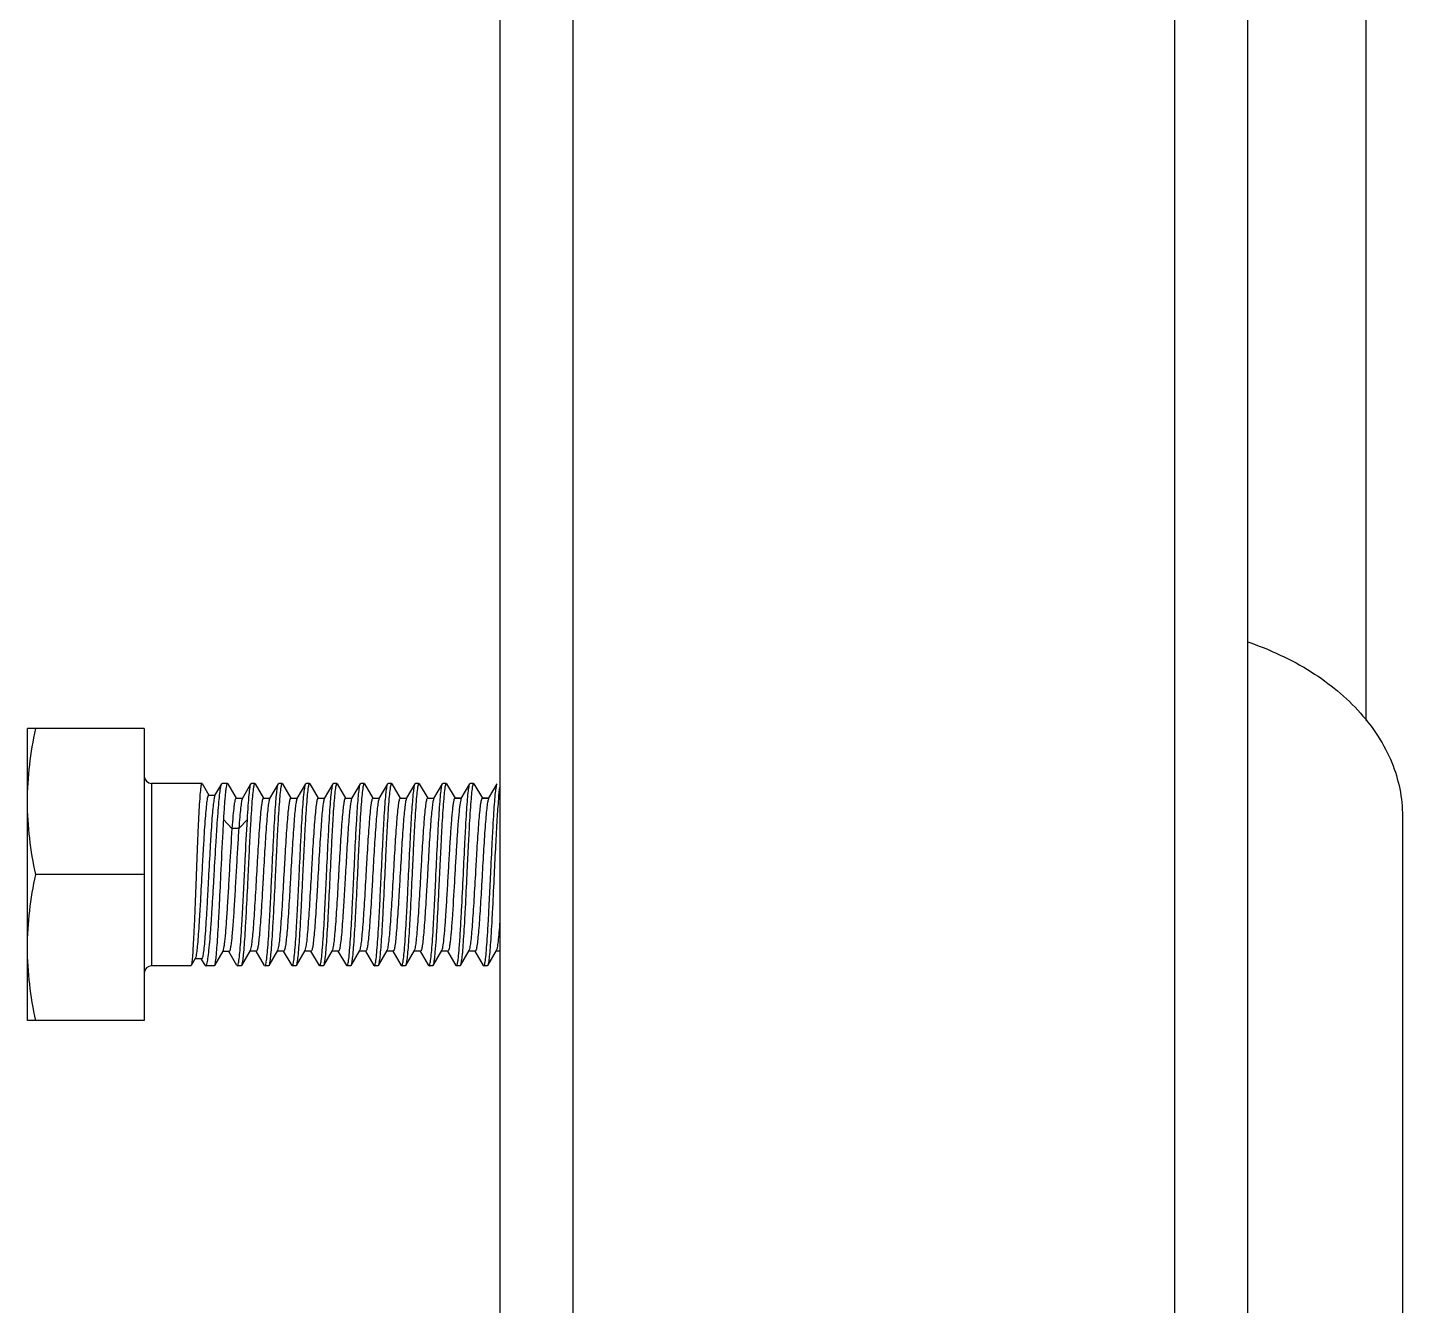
# Model space of a CAD drawing. Extents: x -409572 to -157272, y 600795 to 878326.
# Drawn here: x -396561.2 to -396175.8, y 805565 to 805923 of the extents above; entities that cross this region are included whole.
import ezdxf

# ---------------------------------------------------------------- set-up
doc = ezdxf.new("R2010")
doc.units = 0
doc.header["$LTSCALE"] = 1000
doc.header["$MEASUREMENT"] = 0
doc.layers.get('0').update_dxf_attribs({"linetype": 'CONTINUOUS'})

msp = doc.modelspace()

# ---------------------------------------------------------------- linework, layer by layer
for p, q in [((-396186.01, 805728.83), (-396186.01, 807143.29)), ((-396428.78, 807047.76), (-396428.78, 805350.94)), ((-396408.34, 807047.76), (-396408.34, 805350.94)), ((-396239.68, 807047.76), (-396239.68, 805350.94)), ((-396219.23, 807047.76), (-396219.23, 805350.94)), ((-396561.15, 805644.81), (-396561.15, 805726.59)), ((-396528.44, 805726.59), (-396561.15, 805726.59)), ((-396528.44, 805726.59), (-396528.44, 805644.81)), ((-396526.4, 805711.25), (-396526.4, 805660.14)), ((-396512.3, 805711.25), (-396526.4, 805711.25)), ((-396512.22, 805711.19), (-396512.3, 805711.25)), ((-396512.22, 805711.19), (-396510.35, 805707.97)), ((-396508.61, 805707.87), (-396506.71, 805711.14)), ((-396506.71, 805711.14), (-396506.58, 805711.25)), ((-396505.12, 805711.25), (-396506.58, 805711.25)), ((-396505.02, 805711.17), (-396505.12, 805711.25)), ((-396505.02, 805711.17), (-396502.66, 805707.11)), ((-396500.93, 805707.01), (-396498.52, 805711.17)), ((-396497.46, 805711.25), (-396498.42, 805711.25)), ((-396497.36, 805711.17), (-396497.46, 805711.25)), ((-396497.36, 805711.17), (-396495, 805707.11)), ((-396493.26, 805707.01), (-396490.85, 805711.17)), ((-396490.85, 805711.17), (-396490.75, 805711.25)), ((-396489.79, 805711.25), (-396490.75, 805711.25)), ((-396489.69, 805711.17), (-396489.79, 805711.25)), ((-396489.69, 805711.17), (-396487.33, 805707.11)), ((-396485.6, 805707.01), (-396483.19, 805711.17)), ((-396483.19, 805711.17), (-396483.09, 805711.25)), ((-396482.12, 805711.25), (-396483.09, 805711.25)), ((-396482.02, 805711.17), (-396482.12, 805711.25)), ((-396482.02, 805711.17), (-396479.67, 805707.11)), ((-396477.93, 805707.01), (-396475.52, 805711.17)), ((-396475.52, 805711.17), (-396475.42, 805711.25)), ((-396474.46, 805711.25), (-396475.42, 805711.25)), ((-396474.36, 805711.17), (-396474.46, 805711.25)), ((-396474.36, 805711.17), (-396472, 805707.11)), ((-396470.26, 805707.01), (-396467.85, 805711.17)), ((-396466.79, 805711.25), (-396467.75, 805711.25)), ((-396466.69, 805711.17), (-396466.79, 805711.25)), ((-396466.69, 805711.17), (-396464.33, 805707.11)), ((-396462.6, 805707.01), (-396460.19, 805711.17)), ((-396460.19, 805711.17), (-396460.09, 805711.25)), ((-396459.13, 805711.25), (-396460.09, 805711.25)), ((-396459.03, 805711.17), (-396459.13, 805711.25)), ((-396459.03, 805711.17), (-396456.67, 805707.11)), ((-396454.93, 805707.01), (-396452.52, 805711.17)), ((-396452.52, 805711.17), (-396452.42, 805711.25)), ((-396451.46, 805711.25), (-396452.42, 805711.25)), ((-396451.36, 805711.17), (-396451.46, 805711.25)), ((-396451.36, 805711.17), (-396449, 805707.11)), ((-396447.26, 805707.01), (-396444.85, 805711.17)), ((-396444.85, 805711.17), (-396444.75, 805711.25)), ((-396443.79, 805711.25), (-396444.75, 805711.25)), ((-396443.69, 805711.17), (-396443.79, 805711.25)), ((-396443.69, 805711.17), (-396441.33, 805707.11)), ((-396439.6, 805707.01), (-396437.19, 805711.17)), ((-396437.19, 805711.17), (-396437.09, 805711.25)), ((-396436.13, 805711.25), (-396437.09, 805711.25)), ((-396436.03, 805711.17), (-396436.13, 805711.25)), ((-396436.03, 805711.17), (-396433.67, 805707.11)), ((-396431.93, 805707.01), (-396429.52, 805711.17)), ((-396510.41, 805707.97), (-396508.55, 805707.97)), ((-396502.72, 805707.11), (-396500.87, 805707.11)), ((-396495.06, 805707.11), (-396493.2, 805707.11)), ((-396493.26, 805707.01), (-396493.31, 805706.91)), ((-396487.39, 805707.11), (-396485.54, 805707.11)), ((-396485.6, 805707.01), (-396485.64, 805706.91)), ((-396479.73, 805707.11), (-396477.87, 805707.11)), ((-396477.93, 805707.01), (-396477.98, 805706.9)), ((-396472.06, 805707.11), (-396470.2, 805707.11)), ((-396464.39, 805707.11), (-396462.54, 805707.11)), ((-396462.6, 805707.01), (-396462.65, 805706.89)), ((-396456.73, 805707.11), (-396454.87, 805707.11)), ((-396454.93, 805707.01), (-396454.99, 805706.89)), ((-396449.06, 805707.11), (-396447.2, 805707.11)), ((-396447.26, 805707.01), (-396447.32, 805706.88)), ((-396441.39, 805707.11), (-396439.54, 805707.11)), ((-396439.53, 805707.12), (-396441.34, 805707.12)), ((-396433.73, 805707.11), (-396431.87, 805707.11)), ((-396431.87, 805707.12), (-396433.67, 805707.12)), ((-396431.93, 805707.01), (-396431.99, 805706.87)), ((-396503.85, 805698.66), (-396506.25, 805701.17)), ((-396499.54, 805701.17), (-396501.93, 805698.66)), ((-396175.79, 805702.07), (-396175.79, 805146.5)), ((-396501.93, 805698.66), (-396503.85, 805698.66)), ((-396528.44, 805685.7), (-396558.85, 805685.7)), ((-396476.31, 805687.09), (-396476.38, 805685.7)), ((-396469.67, 805685.7), (-396469.6, 805687.09)), ((-396514.14, 805662.17), (-396515.29, 805660.19)), ((-396506.45, 805664.24), (-396508.79, 805660.22)), ((-396504.65, 805664.14), (-396506.51, 805664.14)), ((-396502.45, 805660.24), (-396504.71, 805664.14)), ((-396498.77, 805664.39), (-396501.19, 805660.23)), ((-396496.97, 805664.28), (-396498.83, 805664.28)), ((-396494.69, 805660.23), (-396497.03, 805664.28)), ((-396491.11, 805664.39), (-396493.52, 805660.23)), ((-396489.31, 805664.28), (-396491.17, 805664.28)), ((-396487.02, 805660.23), (-396489.37, 805664.28)), ((-396483.44, 805664.39), (-396485.86, 805660.23)), ((-396481.64, 805664.28), (-396483.5, 805664.28)), ((-396479.35, 805660.23), (-396481.7, 805664.28)), ((-396475.77, 805664.39), (-396478.19, 805660.23)), ((-396473.98, 805664.28), (-396475.83, 805664.28)), ((-396471.69, 805660.23), (-396474.04, 805664.28)), ((-396468.11, 805664.39), (-396470.52, 805660.23)), ((-396466.31, 805664.28), (-396468.17, 805664.28)), ((-396464.02, 805660.23), (-396466.37, 805664.28)), ((-396460.44, 805664.39), (-396462.86, 805660.23)), ((-396458.64, 805664.28), (-396460.5, 805664.28)), ((-396456.35, 805660.23), (-396458.7, 805664.28)), ((-396452.77, 805664.39), (-396455.19, 805660.23)), ((-396450.98, 805664.28), (-396452.83, 805664.28)), ((-396448.69, 805660.23), (-396451.04, 805664.28)), ((-396445.11, 805664.39), (-396447.53, 805660.23)), ((-396443.31, 805664.28), (-396445.17, 805664.28)), ((-396441.02, 805660.23), (-396443.37, 805664.28)), ((-396437.44, 805664.39), (-396439.86, 805660.23)), ((-396435.64, 805664.28), (-396437.5, 805664.28)), ((-396433.35, 805660.23), (-396435.7, 805664.28)), ((-396429.77, 805664.39), (-396432.19, 805660.23)), ((-396428.78, 805664.28), (-396429.83, 805664.28)), ((-396515.35, 805660.14), (-396526.4, 805660.14)), ((-396515.29, 805660.19), (-396515.35, 805660.14)), ((-396512.34, 805662.08), (-396514.2, 805662.08)), ((-396511.35, 805660.28), (-396512.38, 805662.05)), ((-396511.35, 805660.28), (-396511.19, 805660.14)), ((-396508.87, 805660.14), (-396511.19, 805660.14)), ((-396508.79, 805660.22), (-396508.87, 805660.14)), ((-396502.45, 805660.24), (-396502.33, 805660.14)), ((-396501.29, 805660.14), (-396502.33, 805660.14)), ((-396501.19, 805660.23), (-396501.29, 805660.14)), ((-396494.69, 805660.23), (-396494.58, 805660.14)), ((-396493.62, 805660.14), (-396494.58, 805660.14)), ((-396493.52, 805660.23), (-396493.62, 805660.14)), ((-396487.02, 805660.23), (-396486.92, 805660.14)), ((-396485.96, 805660.14), (-396486.92, 805660.14)), ((-396485.86, 805660.23), (-396485.96, 805660.14)), ((-396479.35, 805660.23), (-396479.25, 805660.14)), ((-396478.29, 805660.14), (-396479.25, 805660.14)), ((-396478.19, 805660.23), (-396478.29, 805660.14)), ((-396471.69, 805660.23), (-396471.59, 805660.14)), ((-396470.63, 805660.14), (-396471.59, 805660.14)), ((-396470.52, 805660.23), (-396470.63, 805660.14)), ((-396464.02, 805660.23), (-396463.92, 805660.14)), ((-396462.96, 805660.14), (-396463.92, 805660.14)), ((-396462.86, 805660.23), (-396462.96, 805660.14)), ((-396456.35, 805660.23), (-396456.25, 805660.14)), ((-396455.29, 805660.14), (-396456.25, 805660.14)), ((-396455.19, 805660.23), (-396455.29, 805660.14)), ((-396448.69, 805660.23), (-396448.59, 805660.14)), ((-396447.63, 805660.14), (-396448.59, 805660.14)), ((-396447.53, 805660.23), (-396447.63, 805660.14)), ((-396441.02, 805660.23), (-396440.92, 805660.14)), ((-396439.96, 805660.14), (-396440.92, 805660.14)), ((-396439.86, 805660.23), (-396439.96, 805660.14)), ((-396433.35, 805660.23), (-396433.25, 805660.14)), ((-396432.29, 805660.14), (-396433.25, 805660.14)), ((-396432.19, 805660.23), (-396432.29, 805660.14)), ((-396528.44, 805644.81), (-396561.15, 805644.81))]:
    msp.add_line(p, q)
for centre, start, end in [((-396526.4, 805713.3), 180, 270), ((-396526.4, 805658.1), 90, 180)]:
    msp.add_arc(centre, 2.04, start, end)
for points, knots in [([(-396219.18, 805750.91), (-396212.96, 805748.79), (-396201.42, 805743.47), (-396187.26, 805731.93), (-396178, 805717.82), (-396175.79, 805707.17), (-396175.79, 805702.07)], [0, 0, 0, 0, 0.283922, 0.54373, 0.779554, 1, 1, 1, 1]), ([(-396512.3, 805711.25), (-396512.35, 805711.25), (-396512.44, 805711.04), (-396512.52, 805710.7), (-396512.62, 805710.07), (-396512.76, 805708.81), (-396512.93, 805706.67), (-396513.12, 805703.54), (-396513.31, 805699.72), (-396513.5, 805695.35), (-396513.68, 805690.62), (-396513.81, 805687.36), (-396513.87, 805685.7)], [0, 0, 0, 0, 0.006203, 0.021073, 0.045141, 0.078305, 0.170688, 0.294821, 0.44599, 0.618417, 0.805472, 1, 1, 1, 1]), ([(-396508.83, 805685.7), (-396508.66, 805688.77), (-396508.4, 805693.25), (-396508.04, 805698.98), (-396507.78, 805702.69), (-396507.52, 805705.83), (-396507.29, 805708.3), (-396507.02, 805709.98), (-396506.86, 805710.87), (-396506.71, 805711.14)], [0, 0, 0, 0, 0.361155, 0.526427, 0.673911, 0.798642, 0.896457, 0.964179, 1, 1, 1, 1]), ([(-396505.12, 805711.25), (-396505.2, 805711.25), (-396505.32, 805710.95), (-396505.43, 805710.5), (-396505.57, 805709.63), (-396505.7, 805708.5), (-396505.84, 805707.04), (-396506.03, 805704.57), (-396506.16, 805702.58), (-396506.25, 805701.17)], [0, 0, 0, 0, 0.021546, 0.072917, 0.155846, 0.269667, 0.412995, 0.584026, 1, 1, 1, 1]), ([(-396499.54, 805701.17), (-396499.46, 805702.47), (-396499.32, 805704.78), (-396499.07, 805707.78), (-396498.87, 805709.7), (-396498.67, 805710.72), (-396498.58, 805711.06), (-396498.52, 805711.17)], [0, 0, 0, 0, 0.387446, 0.690986, 0.897716, 0.962073, 1, 1, 1, 1]), ([(-396497.46, 805711.25), (-396497.52, 805711.25), (-396497.63, 805711.05), (-396497.72, 805710.7), (-396497.84, 805710.07), (-396498.01, 805708.81), (-396498.21, 805706.67), (-396498.44, 805703.54), (-396498.67, 805699.71), (-396498.9, 805695.35), (-396499.14, 805690.62), (-396499.3, 805687.36), (-396499.37, 805685.7)], [0, 0, 0, 0, 0.006697, 0.021779, 0.045964, 0.079194, 0.171609, 0.295674, 0.446694, 0.618911, 0.805729, 1, 1, 1, 1]), ([(-396498.52, 805711.17), (-396498.5, 805711.19), (-396498.48, 805711.23), (-396498.44, 805711.25), (-396498.42, 805711.25)], [0, 0, 0, 0, 0.600476, 1, 1, 1, 1]), ([(-396492.67, 805685.7), (-396492.52, 805688.8), (-396492.31, 805693.31), (-396492, 805699.08), (-396491.78, 805702.81), (-396491.56, 805705.95), (-396491.36, 805708.41), (-396491.12, 805710.05), (-396491, 805710.92), (-396490.85, 805711.17)], [0, 0, 0, 0, 0.363963, 0.530225, 0.678242, 0.802937, 0.90006, 0.966368, 1, 1, 1, 1]), ([(-396489.79, 805711.25), (-396489.85, 805711.25), (-396489.96, 805711.05), (-396490.05, 805710.7), (-396490.17, 805710.07), (-396490.34, 805708.81), (-396490.54, 805706.67), (-396490.77, 805703.54), (-396491, 805699.71), (-396491.24, 805695.35), (-396491.47, 805690.62), (-396491.63, 805687.36), (-396491.71, 805685.7)], [0, 0, 0, 0, 0.006689, 0.021764, 0.045941, 0.079165, 0.171569, 0.295632, 0.446659, 0.618889, 0.805716, 1, 1, 1, 1]), ([(-396485, 805685.7), (-396484.85, 805688.8), (-396484.64, 805693.31), (-396484.33, 805699.08), (-396484.11, 805702.81), (-396483.89, 805705.95), (-396483.69, 805708.41), (-396483.45, 805710.05), (-396483.33, 805710.92), (-396483.19, 805711.17)], [0, 0, 0, 0, 0.363959, 0.530225, 0.678245, 0.80294, 0.900061, 0.966367, 1, 1, 1, 1]), ([(-396482.12, 805711.25), (-396482.18, 805711.25), (-396482.29, 805711.05), (-396482.38, 805710.7), (-396482.51, 805710.07), (-396482.67, 805708.81), (-396482.88, 805706.67), (-396483.11, 805703.54), (-396483.34, 805699.71), (-396483.57, 805695.35), (-396483.81, 805690.62), (-396483.96, 805687.36), (-396484.04, 805685.7)], [0, 0, 0, 0, 0.00668, 0.021743, 0.045911, 0.079128, 0.171521, 0.29558, 0.446613, 0.618858, 0.805701, 1, 1, 1, 1]), ([(-396477.34, 805685.7), (-396477.19, 805688.8), (-396476.97, 805693.31), (-396476.67, 805699.08), (-396476.45, 805702.81), (-396476.22, 805705.95), (-396476.02, 805708.41), (-396475.79, 805710.05), (-396475.66, 805710.92), (-396475.52, 805711.17)], [0, 0, 0, 0, 0.363957, 0.530226, 0.678247, 0.80294, 0.900059, 0.966367, 1, 1, 1, 1]), ([(-396474.46, 805711.25), (-396474.51, 805711.25), (-396474.62, 805711.06), (-396474.71, 805710.74), (-396474.83, 805710.15), (-396474.99, 805708.98), (-396475.18, 805706.98), (-396475.41, 805704.04), (-396475.63, 805700.43), (-396475.86, 805696.31), (-396476.08, 805691.8), (-396476.23, 805688.68), (-396476.31, 805687.09)], [0, 0, 0, 0, 0.006689, 0.021571, 0.045424, 0.078208, 0.169526, 0.292465, 0.442701, 0.6149, 0.802905, 1, 1, 1, 1]), ([(-396469.6, 805687.09), (-396469.46, 805690.04), (-396469.26, 805694.33), (-396468.96, 805699.81), (-396468.75, 805703.32), (-396468.53, 805706.27), (-396468.34, 805708.57), (-396468.11, 805710.12), (-396467.99, 805710.93), (-396467.85, 805711.17)], [0, 0, 0, 0, 0.367266, 0.533405, 0.680662, 0.804347, 0.900563, 0.966339, 1, 1, 1, 1]), ([(-396466.79, 805711.25), (-396466.85, 805711.25), (-396466.96, 805711.05), (-396467.05, 805710.7), (-396467.17, 805710.07), (-396467.34, 805708.81), (-396467.54, 805706.67), (-396467.77, 805703.54), (-396468.01, 805699.71), (-396468.24, 805695.35), (-396468.47, 805690.62), (-396468.63, 805687.36), (-396468.71, 805685.7)], [0, 0, 0, 0, 0.006689, 0.021763, 0.04594, 0.079164, 0.171568, 0.295631, 0.446657, 0.618886, 0.805714, 1, 1, 1, 1]), ([(-396467.85, 805711.17), (-396467.84, 805711.19), (-396467.81, 805711.23), (-396467.77, 805711.25), (-396467.75, 805711.25)], [0, 0, 0, 0, 0.600612, 1, 1, 1, 1]), ([(-396462, 805685.7), (-396461.85, 805688.8), (-396461.64, 805693.31), (-396461.33, 805699.08), (-396461.11, 805702.81), (-396460.89, 805705.95), (-396460.69, 805708.41), (-396460.45, 805710.05), (-396460.33, 805710.92), (-396460.19, 805711.17)], [0, 0, 0, 0, 0.363961, 0.530225, 0.678245, 0.802939, 0.90006, 0.966367, 1, 1, 1, 1]), ([(-396459.13, 805711.25), (-396459.18, 805711.25), (-396459.3, 805711.05), (-396459.38, 805710.7), (-396459.51, 805710.07), (-396459.67, 805708.81), (-396459.88, 805706.68), (-396460.11, 805703.54), (-396460.34, 805699.72), (-396460.57, 805695.35), (-396460.81, 805690.62), (-396460.96, 805687.36), (-396461.04, 805685.7)], [0, 0, 0, 0, 0.006676, 0.021733, 0.045899, 0.079113, 0.171508, 0.295569, 0.446596, 0.61884, 0.805693, 1, 1, 1, 1]), ([(-396454.34, 805685.7), (-396454.19, 805688.8), (-396453.97, 805693.31), (-396453.67, 805699.08), (-396453.45, 805702.81), (-396453.22, 805705.95), (-396453.02, 805708.41), (-396452.79, 805710.05), (-396452.66, 805710.92), (-396452.52, 805711.17)], [0, 0, 0, 0, 0.363962, 0.530226, 0.678239, 0.802933, 0.900057, 0.966368, 1, 1, 1, 1]), ([(-396451.46, 805711.25), (-396451.52, 805711.25), (-396451.63, 805711.05), (-396451.72, 805710.7), (-396451.84, 805710.07), (-396452.01, 805708.81), (-396452.21, 805706.67), (-396452.44, 805703.54), (-396452.67, 805699.71), (-396452.91, 805695.35), (-396453.14, 805690.62), (-396453.3, 805687.36), (-396453.38, 805685.7)], [0, 0, 0, 0, 0.006697, 0.021779, 0.045964, 0.079195, 0.171609, 0.295674, 0.446694, 0.618911, 0.805729, 1, 1, 1, 1]), ([(-396446.67, 805685.7), (-396446.52, 805688.8), (-396446.31, 805693.31), (-396446, 805699.08), (-396445.78, 805702.81), (-396445.56, 805705.95), (-396445.36, 805708.41), (-396445.12, 805710.05), (-396445, 805710.92), (-396444.85, 805711.17)], [0, 0, 0, 0, 0.363963, 0.530225, 0.678242, 0.802937, 0.90006, 0.966368, 1, 1, 1, 1]), ([(-396443.79, 805711.25), (-396443.85, 805711.25), (-396443.96, 805711.05), (-396444.05, 805710.7), (-396444.17, 805710.07), (-396444.34, 805708.81), (-396444.55, 805706.67), (-396444.77, 805703.54), (-396445.01, 805699.71), (-396445.24, 805695.35), (-396445.47, 805690.62), (-396445.63, 805687.36), (-396445.71, 805685.7)], [0, 0, 0, 0, 0.006686, 0.021758, 0.045933, 0.079154, 0.171555, 0.295617, 0.446646, 0.618881, 0.805711, 1, 1, 1, 1]), ([(-396439, 805685.7), (-396438.86, 805688.8), (-396438.64, 805693.31), (-396438.33, 805699.08), (-396438.12, 805702.81), (-396437.89, 805705.95), (-396437.69, 805708.41), (-396437.46, 805710.05), (-396437.33, 805710.92), (-396437.19, 805711.17)], [0, 0, 0, 0, 0.363958, 0.530225, 0.678245, 0.80294, 0.90006, 0.966367, 1, 1, 1, 1]), ([(-396436.13, 805711.25), (-396436.18, 805711.25), (-396436.3, 805711.05), (-396436.38, 805710.7), (-396436.51, 805710.07), (-396436.67, 805708.81), (-396436.88, 805706.68), (-396437.11, 805703.54), (-396437.34, 805699.72), (-396437.57, 805695.35), (-396437.81, 805690.62), (-396437.96, 805687.36), (-396438.04, 805685.7)], [0, 0, 0, 0, 0.006677, 0.021736, 0.045902, 0.079117, 0.171507, 0.295565, 0.446598, 0.618848, 0.805696, 1, 1, 1, 1]), ([(-396431.34, 805685.7), (-396431.19, 805688.8), (-396430.97, 805693.31), (-396430.67, 805699.08), (-396430.45, 805702.81), (-396430.22, 805705.95), (-396430.03, 805708.41), (-396429.79, 805710.05), (-396429.66, 805710.92), (-396429.52, 805711.17)], [0, 0, 0, 0, 0.363957, 0.530228, 0.678248, 0.80294, 0.900058, 0.966367, 1, 1, 1, 1]), ([(-396428.78, 805710.37), (-396428.99, 805709.24), (-396429.25, 805706.19), (-396429.63, 805700.7), (-396430, 805693.62), (-396430.25, 805688.43), (-396430.38, 805685.7)], [0, 0, 0, 0, 0.140058, 0.370691, 0.667791, 1, 1, 1, 1]), ([(-396510.41, 805707.97), (-396510.46, 805707.97), (-396510.58, 805707.8), (-396510.67, 805707.49), (-396510.79, 805706.94), (-396510.96, 805705.85), (-396511.16, 805704), (-396511.38, 805701.28), (-396511.61, 805697.96), (-396511.84, 805694.18), (-396512.07, 805690.07), (-396512.38, 805684.38), (-396512.68, 805678.76), (-396512.99, 805673.43), (-396513.21, 805669.96), (-396513.44, 805667.05), (-396513.64, 805664.76), (-396513.87, 805663.22), (-396514.01, 805662.41), (-396514.14, 805662.17)], [0, 0, 0, 0, 0.003488, 0.010904, 0.022688, 0.038824, 0.083607, 0.143647, 0.216697, 0.300025, 0.390537, 0.484902, 0.671459, 0.756962, 0.833182, 0.897479, 0.947675, 0.982144, 1, 1, 1, 1]), ([(-396508.61, 805707.87), (-396508.75, 805707.62), (-396508.89, 805706.76), (-396509.13, 805705.15), (-396509.35, 805702.76), (-396509.58, 805699.75), (-396509.81, 805696.19), (-396510.12, 805690.78), (-396510.42, 805685.12), (-396510.73, 805679.44), (-396510.95, 805675.39), (-396511.18, 805671.7), (-396511.4, 805668.48), (-396511.62, 805665.86), (-396511.83, 805663.94), (-396512.03, 805662.75), (-396512.18, 805662.24), (-396512.29, 805662.08), (-396512.34, 805662.08)], [0, 0, 0, 0, 0.018844, 0.055045, 0.107437, 0.174076, 0.252464, 0.339678, 0.527511, 0.621285, 0.710453, 0.791854, 0.862644, 0.920393, 0.963178, 0.989688, 0.996707, 1, 1, 1, 1]), ([(-396502.72, 805707.11), (-396502.79, 805707.11), (-396502.92, 805706.88), (-396503.03, 805706.48), (-396503.17, 805705.76), (-396503.37, 805704.32), (-396503.6, 805701.92), (-396503.76, 805699.85), (-396503.85, 805698.66)], [0, 0, 0, 0, 0.023235, 0.075178, 0.15823, 0.271917, 0.585415, 1, 1, 1, 1]), ([(-396500.93, 805707.01), (-396501.08, 805706.75), (-396501.23, 805705.84), (-396501.48, 805704.14), (-396501.7, 805701.64), (-396501.85, 805699.73), (-396501.93, 805698.66)], [0, 0, 0, 0, 0.108395, 0.316903, 0.618184, 1, 1, 1, 1]), ([(-396495.06, 805707.11), (-396495.11, 805707.11), (-396495.22, 805706.96), (-396495.37, 805706.47), (-396495.58, 805705.34), (-396495.78, 805703.51), (-396496.01, 805701.02), (-396496.23, 805697.99), (-396496.46, 805694.51), (-396496.69, 805690.71), (-396496.99, 805685.42), (-396497.29, 805680.17), (-396497.6, 805675.15), (-396497.82, 805671.87), (-396498.05, 805669.1), (-396498.26, 805666.91), (-396498.49, 805665.41), (-396498.64, 805664.62), (-396498.77, 805664.39)], [0, 0, 0, 0, 0.003515, 0.010772, 0.037949, 0.081609, 0.140308, 0.211978, 0.294061, 0.383612, 0.477415, 0.664253, 0.750571, 0.827952, 0.893624, 0.945254, 0.981055, 1, 1, 1, 1]), ([(-396493.31, 805706.91), (-396493.43, 805706.62), (-396493.58, 805705.76), (-396493.81, 805704.15), (-396494.02, 805701.88), (-396494.34, 805697.82), (-396494.71, 805691.87), (-396495.07, 805685.56), (-396495.37, 805680.33), (-396495.59, 805676.6), (-396495.81, 805673.2), (-396496.04, 805670.23), (-396496.26, 805667.8), (-396496.46, 805666.01), (-396496.67, 805664.91), (-396496.81, 805664.43), (-396496.93, 805664.28), (-396496.97, 805664.28)], [0, 0, 0, 0, 0.022098, 0.060554, 0.114206, 0.18123, 0.34569, 0.53115, 0.623722, 0.711849, 0.792446, 0.862698, 0.92016, 0.962863, 0.989437, 0.99654, 1, 1, 1, 1]), ([(-396487.39, 805707.11), (-396487.44, 805707.11), (-396487.55, 805706.96), (-396487.71, 805706.47), (-396487.91, 805705.34), (-396488.12, 805703.51), (-396488.34, 805701.02), (-396488.57, 805697.99), (-396488.79, 805694.51), (-396489.02, 805690.71), (-396489.33, 805685.42), (-396489.62, 805680.17), (-396489.93, 805675.15), (-396490.16, 805671.87), (-396490.39, 805669.1), (-396490.59, 805666.91), (-396490.83, 805665.41), (-396490.97, 805664.62), (-396491.11, 805664.39)], [0, 0, 0, 0, 0.003515, 0.010772, 0.037949, 0.081609, 0.140308, 0.211978, 0.294061, 0.383612, 0.477415, 0.664253, 0.750571, 0.827952, 0.893624, 0.945254, 0.981055, 1, 1, 1, 1]), ([(-396485.64, 805706.91), (-396485.77, 805706.61), (-396485.92, 805705.75), (-396486.14, 805704.13), (-396486.35, 805701.86), (-396486.67, 805697.8), (-396487.04, 805691.85), (-396487.4, 805685.54), (-396487.7, 805680.32), (-396487.92, 805676.59), (-396488.15, 805673.19), (-396488.37, 805670.22), (-396488.59, 805667.79), (-396488.8, 805666.01), (-396489, 805664.91), (-396489.15, 805664.43), (-396489.26, 805664.28), (-396489.31, 805664.28)], [0, 0, 0, 0, 0.022237, 0.060809, 0.11455, 0.181633, 0.346125, 0.531524, 0.624042, 0.712107, 0.792639, 0.862829, 0.920237, 0.962898, 0.989446, 0.996542, 1, 1, 1, 1]), ([(-396479.73, 805707.11), (-396479.78, 805707.11), (-396479.89, 805706.96), (-396480.04, 805706.47), (-396480.24, 805705.34), (-396480.45, 805703.51), (-396480.68, 805701.02), (-396480.9, 805697.99), (-396481.13, 805694.51), (-396481.36, 805690.71), (-396481.66, 805685.42), (-396481.95, 805680.17), (-396482.27, 805675.15), (-396482.49, 805671.87), (-396482.72, 805669.1), (-396482.93, 805666.91), (-396483.16, 805665.41), (-396483.3, 805664.62), (-396483.44, 805664.39)], [0, 0, 0, 0, 0.003515, 0.010772, 0.037949, 0.081609, 0.140308, 0.211978, 0.294061, 0.383612, 0.477416, 0.664253, 0.750571, 0.827952, 0.893624, 0.945254, 0.981055, 1, 1, 1, 1]), ([(-396477.98, 805706.9), (-396478.1, 805706.61), (-396478.26, 805705.74), (-396478.48, 805704.12), (-396478.69, 805701.84), (-396479.01, 805697.78), (-396479.38, 805691.83), (-396479.73, 805685.52), (-396480.03, 805680.3), (-396480.26, 805676.58), (-396480.48, 805673.18), (-396480.7, 805670.22), (-396480.93, 805667.79), (-396481.13, 805666.01), (-396481.33, 805664.91), (-396481.48, 805664.43), (-396481.59, 805664.28), (-396481.64, 805664.28)], [0, 0, 0, 0, 0.022376, 0.061065, 0.114893, 0.182035, 0.346559, 0.531898, 0.624361, 0.712364, 0.792832, 0.86296, 0.920314, 0.962934, 0.989455, 0.996544, 1, 1, 1, 1]), ([(-396472.06, 805707.11), (-396472.11, 805707.11), (-396472.22, 805706.96), (-396472.37, 805706.48), (-396472.57, 805705.35), (-396472.78, 805703.54), (-396473.01, 805701.06), (-396473.23, 805698.05), (-396473.54, 805693.25), (-396473.76, 805689.47), (-396473.91, 805686.86)], [0, 0, 0, 0, 0.007368, 0.022553, 0.07941, 0.170757, 0.293599, 0.443643, 0.615565, 1, 1, 1, 1]), ([(-396470.26, 805707.01), (-396470.39, 805706.8), (-396470.52, 805706.09), (-396470.74, 805704.76), (-396470.93, 805702.82), (-396471.15, 805700.35), (-396471.36, 805697.42), (-396471.65, 805692.87), (-396471.85, 805689.31), (-396471.99, 805686.86)], [0, 0, 0, 0, 0.036414, 0.10397, 0.201071, 0.324823, 0.471425, 0.636308, 1, 1, 1, 1]), ([(-396464.39, 805707.11), (-396464.44, 805707.11), (-396464.55, 805706.96), (-396464.71, 805706.47), (-396464.91, 805705.34), (-396465.12, 805703.51), (-396465.34, 805701.02), (-396465.57, 805697.99), (-396465.8, 805694.51), (-396466.02, 805690.71), (-396466.33, 805685.42), (-396466.62, 805680.17), (-396466.93, 805675.15), (-396467.16, 805671.87), (-396467.39, 805669.1), (-396467.6, 805666.91), (-396467.83, 805665.41), (-396467.97, 805664.62), (-396468.11, 805664.39)], [0, 0, 0, 0, 0.003516, 0.010772, 0.037949, 0.081609, 0.140308, 0.211978, 0.294061, 0.383612, 0.477416, 0.664254, 0.750571, 0.827952, 0.893624, 0.945254, 0.981055, 1, 1, 1, 1]), ([(-396462.65, 805706.89), (-396462.77, 805706.59), (-396462.93, 805705.72), (-396463.15, 805704.08), (-396463.36, 805701.8), (-396463.68, 805697.73), (-396464.05, 805691.79), (-396464.4, 805685.48), (-396464.7, 805680.27), (-396464.93, 805676.55), (-396465.15, 805673.16), (-396465.37, 805670.2), (-396465.59, 805667.78), (-396465.8, 805666), (-396466, 805664.91), (-396466.15, 805664.43), (-396466.26, 805664.28), (-396466.31, 805664.28)], [0, 0, 0, 0, 0.022654, 0.061574, 0.115578, 0.182837, 0.347426, 0.532643, 0.624999, 0.712877, 0.793216, 0.863221, 0.920468, 0.963004, 0.989473, 0.996549, 1, 1, 1, 1]), ([(-396456.73, 805707.11), (-396456.78, 805707.11), (-396456.89, 805706.96), (-396457.04, 805706.47), (-396457.24, 805705.34), (-396457.45, 805703.51), (-396457.68, 805701.02), (-396457.9, 805697.99), (-396458.13, 805694.51), (-396458.36, 805690.71), (-396458.66, 805685.42), (-396458.96, 805680.17), (-396459.27, 805675.15), (-396459.49, 805671.87), (-396459.72, 805669.1), (-396459.93, 805666.91), (-396460.16, 805665.41), (-396460.3, 805664.62), (-396460.44, 805664.39)], [0, 0, 0, 0, 0.003516, 0.010771, 0.037949, 0.081609, 0.140308, 0.211978, 0.294061, 0.383613, 0.477416, 0.664254, 0.750571, 0.827952, 0.893624, 0.945254, 0.981055, 1, 1, 1, 1]), ([(-396454.99, 805706.89), (-396455.11, 805706.58), (-396455.26, 805705.71), (-396455.48, 805704.07), (-396455.7, 805701.78), (-396456.01, 805697.71), (-396456.38, 805691.77), (-396456.74, 805685.46), (-396457.04, 805680.25), (-396457.26, 805676.54), (-396457.49, 805673.15), (-396457.71, 805670.2), (-396457.93, 805667.78), (-396458.13, 805666), (-396458.33, 805664.91), (-396458.48, 805664.43), (-396458.59, 805664.28), (-396458.64, 805664.28)], [0, 0, 0, 0, 0.022792, 0.061828, 0.11592, 0.183237, 0.347858, 0.533014, 0.625317, 0.713133, 0.793408, 0.863351, 0.920544, 0.963039, 0.989482, 0.996551, 1, 1, 1, 1]), ([(-396449.06, 805707.11), (-396449.11, 805707.11), (-396449.22, 805706.96), (-396449.37, 805706.47), (-396449.58, 805705.34), (-396449.79, 805703.51), (-396450.01, 805701.02), (-396450.24, 805697.99), (-396450.46, 805694.51), (-396450.69, 805690.71), (-396450.99, 805685.42), (-396451.29, 805680.17), (-396451.6, 805675.15), (-396451.83, 805671.87), (-396452.05, 805669.1), (-396452.26, 805666.91), (-396452.49, 805665.41), (-396452.64, 805664.62), (-396452.77, 805664.39)], [0, 0, 0, 0, 0.003516, 0.010771, 0.037949, 0.081609, 0.140308, 0.211978, 0.294061, 0.383613, 0.477416, 0.664254, 0.750571, 0.827952, 0.893624, 0.945254, 0.981055, 1, 1, 1, 1]), ([(-396447.32, 805706.88), (-396447.44, 805706.58), (-396447.6, 805705.69), (-396447.82, 805704.05), (-396448.03, 805701.77), (-396448.35, 805697.69), (-396448.72, 805691.75), (-396449.07, 805685.44), (-396449.37, 805680.24), (-396449.6, 805676.53), (-396449.82, 805673.14), (-396450.04, 805670.19), (-396450.26, 805667.77), (-396450.47, 805666), (-396450.67, 805664.91), (-396450.82, 805664.43), (-396450.93, 805664.28), (-396450.98, 805664.28)], [0, 0, 0, 0, 0.022931, 0.062083, 0.116262, 0.183637, 0.34829, 0.533386, 0.625634, 0.713389, 0.793599, 0.863481, 0.920621, 0.963074, 0.989491, 0.996553, 1, 1, 1, 1]), ([(-396441.39, 805707.11), (-396441.48, 805707.11), (-396441.62, 805706.79), (-396441.74, 805706.28), (-396441.9, 805705.33), (-396442.05, 805704.09), (-396442.21, 805702.52), (-396442.44, 805699.87), (-396442.7, 805696), (-396443.01, 805690.89), (-396443.33, 805685.42), (-396443.64, 805679.97), (-396443.86, 805676.39), (-396443.97, 805674.66)], [0, 0, 0, 0, 0.007549, 0.025288, 0.053782, 0.092698, 0.14142, 0.199125, 0.337396, 0.498012, 0.669894, 0.841157, 1, 1, 1, 1]), ([(-396439.6, 805707.01), (-396439.67, 805706.88), (-396439.78, 805706.47), (-396440.02, 805705.26), (-396440.26, 805702.98), (-396440.55, 805699.48), (-396440.84, 805695.11), (-396441.14, 805690.15), (-396441.53, 805683.26), (-396441.83, 805678.07), (-396442.05, 805674.66)], [0, 0, 0, 0, 0.014139, 0.038106, 0.114569, 0.22512, 0.362916, 0.519336, 0.684562, 1, 1, 1, 1]), ([(-396433.73, 805707.11), (-396433.78, 805707.11), (-396433.89, 805706.96), (-396434.04, 805706.47), (-396434.24, 805705.34), (-396434.45, 805703.51), (-396434.68, 805701.02), (-396434.9, 805697.99), (-396435.13, 805694.51), (-396435.36, 805690.71), (-396435.66, 805685.42), (-396435.96, 805680.17), (-396436.27, 805675.15), (-396436.49, 805671.87), (-396436.72, 805669.1), (-396436.93, 805666.91), (-396437.16, 805665.41), (-396437.3, 805664.62), (-396437.44, 805664.39)], [0, 0, 0, 0, 0.003516, 0.010771, 0.037949, 0.081609, 0.140308, 0.211978, 0.294061, 0.383613, 0.477416, 0.664254, 0.750571, 0.827952, 0.893624, 0.945254, 0.981055, 1, 1, 1, 1]), ([(-396431.99, 805706.87), (-396432.11, 805706.56), (-396432.27, 805705.67), (-396432.49, 805704.02), (-396432.7, 805701.73), (-396433.02, 805697.65), (-396433.39, 805691.7), (-396433.74, 805685.41), (-396434.04, 805680.21), (-396434.26, 805676.5), (-396434.49, 805673.12), (-396434.71, 805670.18), (-396434.93, 805667.77), (-396435.13, 805666), (-396435.33, 805664.9), (-396435.48, 805664.43), (-396435.59, 805664.28), (-396435.64, 805664.28)], [0, 0, 0, 0, 0.023208, 0.06259, 0.116944, 0.184435, 0.349152, 0.534126, 0.626268, 0.713899, 0.79398, 0.86374, 0.920773, 0.963144, 0.989509, 0.996558, 1, 1, 1, 1]), ([(-396506.25, 805701.17), (-396506.32, 805700), (-396506.61, 805694.85), (-396506.85, 805689.69), (-396507.03, 805685.7)], [0, 0, 0, 0, 0.22604, 1, 1, 1, 1]), ([(-396500.34, 805685.7), (-396500.27, 805687.08), (-396500.02, 805692.23), (-396499.77, 805697.39), (-396499.54, 805701.17)], [0, 0, 0, 0, 0.2673, 1, 1, 1, 1]), ([(-396503.85, 805698.66), (-396504.1, 805695.18), (-396504.41, 805689.79), (-396504.82, 805682.58), (-396505.13, 805677.23), (-396505.44, 805672.48), (-396505.71, 805669.04), (-396505.94, 805666.83), (-396506.09, 805665.65), (-396506.25, 805664.82), (-396506.36, 805664.38), (-396506.45, 805664.24)], [0, 0, 0, 0, 0.303539, 0.468638, 0.62733, 0.768529, 0.882427, 0.926602, 0.961222, 0.985757, 1, 1, 1, 1]), ([(-396501.93, 805698.66), (-396502.06, 805696.93), (-396502.29, 805693.27), (-396502.62, 805687.62), (-396502.94, 805681.82), (-396503.27, 805676.32), (-396503.55, 805672.11), (-396503.79, 805669.21), (-396503.95, 805667.47), (-396504.11, 805666.11), (-396504.28, 805665.06), (-396504.41, 805664.5), (-396504.56, 805664.14), (-396504.65, 805664.14)], [0, 0, 0, 0, 0.15003, 0.317321, 0.489066, 0.652114, 0.794019, 0.853588, 0.904016, 0.944371, 0.97394, 0.992316, 1, 1, 1, 1]), ([(-396513.87, 805685.7), (-396513.99, 805682.56), (-396514.16, 805677.99), (-396514.41, 805672.16), (-396514.58, 805668.4), (-396514.76, 805665.26), (-396514.9, 805662.82), (-396515.1, 805661.24), (-396515.16, 805660.41), (-396515.29, 805660.19)], [0, 0, 0, 0, 0.36864, 0.53657, 0.68548, 0.810114, 0.906077, 0.97003, 1, 1, 1, 1]), ([(-396511.19, 805660.14), (-396511.12, 805660.14), (-396510.98, 805660.33), (-396510.78, 805660.96), (-396510.52, 805662.4), (-396510.25, 805664.71), (-396509.97, 805667.86), (-396509.69, 805671.68), (-396509.4, 805676.04), (-396509.12, 805680.78), (-396508.93, 805684.04), (-396508.83, 805685.7)], [0, 0, 0, 0, 0.007547, 0.022985, 0.080637, 0.173055, 0.296975, 0.447746, 0.61965, 0.806111, 1, 1, 1, 1]), ([(-396507.03, 805685.7), (-396507.18, 805682.59), (-396507.39, 805678.07), (-396507.69, 805672.28), (-396507.9, 805668.54), (-396508.12, 805665.4), (-396508.3, 805662.95), (-396508.53, 805661.32), (-396508.65, 805660.46), (-396508.79, 805660.22)], [0, 0, 0, 0, 0.365079, 0.53175, 0.679987, 0.804667, 0.901508, 0.967249, 1, 1, 1, 1]), ([(-396502.33, 805660.14), (-396502.28, 805660.14), (-396502.15, 805660.35), (-396502.06, 805660.7), (-396501.93, 805661.32), (-396501.76, 805662.58), (-396501.54, 805664.72), (-396501.3, 805667.86), (-396501.06, 805671.68), (-396500.82, 805676.04), (-396500.58, 805680.78), (-396500.42, 805684.04), (-396500.34, 805685.7)], [0, 0, 0, 0, 0.006868, 0.022, 0.046199, 0.079427, 0.17181, 0.295831, 0.44681, 0.618994, 0.805771, 1, 1, 1, 1]), ([(-396499.37, 805685.7), (-396499.52, 805682.6), (-396499.74, 805678.09), (-396500.04, 805672.32), (-396500.26, 805668.58), (-396500.49, 805665.44), (-396500.69, 805662.99), (-396500.92, 805661.35), (-396501.05, 805660.48), (-396501.19, 805660.23)], [0, 0, 0, 0, 0.364025, 0.530311, 0.678341, 0.803035, 0.90014, 0.966414, 1, 1, 1, 1]), ([(-396494.58, 805660.14), (-396494.53, 805660.14), (-396494.41, 805660.35), (-396494.33, 805660.7), (-396494.2, 805661.33), (-396494.04, 805662.59), (-396493.83, 805664.72), (-396493.6, 805667.86), (-396493.37, 805671.68), (-396493.14, 805676.04), (-396492.9, 805680.78), (-396492.75, 805684.04), (-396492.67, 805685.7)], [0, 0, 0, 0, 0.006693, 0.021771, 0.045952, 0.079179, 0.171588, 0.295652, 0.446676, 0.6189, 0.805722, 1, 1, 1, 1]), ([(-396491.71, 805685.7), (-396491.86, 805682.6), (-396492.07, 805678.09), (-396492.38, 805672.32), (-396492.6, 805668.58), (-396492.82, 805665.44), (-396493.02, 805662.99), (-396493.26, 805661.35), (-396493.38, 805660.48), (-396493.52, 805660.23)], [0, 0, 0, 0, 0.364027, 0.530312, 0.678339, 0.803032, 0.900139, 0.966415, 1, 1, 1, 1]), ([(-396486.92, 805660.14), (-396486.86, 805660.14), (-396486.75, 805660.35), (-396486.66, 805660.7), (-396486.54, 805661.33), (-396486.37, 805662.59), (-396486.17, 805664.72), (-396485.94, 805667.86), (-396485.7, 805671.68), (-396485.47, 805676.04), (-396485.24, 805680.78), (-396485.08, 805684.04), (-396485, 805685.7)], [0, 0, 0, 0, 0.006696, 0.021778, 0.045963, 0.079194, 0.171608, 0.295673, 0.446692, 0.618909, 0.805729, 1, 1, 1, 1]), ([(-396484.04, 805685.7), (-396484.19, 805682.6), (-396484.4, 805678.09), (-396484.71, 805672.32), (-396484.93, 805668.58), (-396485.15, 805665.44), (-396485.35, 805662.99), (-396485.59, 805661.35), (-396485.71, 805660.48), (-396485.86, 805660.23)], [0, 0, 0, 0, 0.364034, 0.530325, 0.678352, 0.803041, 0.900142, 0.966414, 1, 1, 1, 1]), ([(-396479.25, 805660.14), (-396479.19, 805660.14), (-396479.08, 805660.35), (-396478.99, 805660.7), (-396478.87, 805661.32), (-396478.7, 805662.59), (-396478.5, 805664.72), (-396478.27, 805667.86), (-396478.04, 805671.68), (-396477.8, 805676.04), (-396477.57, 805680.78), (-396477.41, 805684.04), (-396477.34, 805685.7)], [0, 0, 0, 0, 0.006683, 0.021751, 0.045922, 0.07914, 0.171535, 0.295594, 0.446618, 0.618857, 0.805703, 1, 1, 1, 1]), ([(-396476.38, 805685.7), (-396476.52, 805682.6), (-396476.74, 805678.09), (-396477.04, 805672.32), (-396477.26, 805668.58), (-396477.49, 805665.44), (-396477.69, 805662.99), (-396477.92, 805661.35), (-396478.05, 805660.48), (-396478.19, 805660.23)], [0, 0, 0, 0, 0.364016, 0.530299, 0.678328, 0.803022, 0.900132, 0.966412, 1, 1, 1, 1]), ([(-396473.91, 805686.86), (-396474.06, 805684.18), (-396474.28, 805680.25), (-396474.6, 805675.22), (-396474.82, 805671.92), (-396475.05, 805669.13), (-396475.26, 805666.92), (-396475.49, 805665.42), (-396475.64, 805664.62), (-396475.77, 805664.39)], [0, 0, 0, 0, 0.357179, 0.522363, 0.670515, 0.796289, 0.895183, 0.963748, 1, 1, 1, 1]), ([(-396471.99, 805686.86), (-396472.08, 805685.42), (-396472.24, 805682.57), (-396472.48, 805678.42), (-396472.72, 805674.57), (-396472.96, 805671.17), (-396473.2, 805668.38), (-396473.41, 805666.47), (-396473.58, 805665.34), (-396473.71, 805664.78), (-396473.8, 805664.46), (-396473.92, 805664.28), (-396473.98, 805664.28)], [0, 0, 0, 0, 0.191103, 0.376469, 0.548513, 0.700189, 0.825314, 0.918839, 0.952565, 0.977198, 0.992701, 1, 1, 1, 1]), ([(-396471.59, 805660.14), (-396471.53, 805660.14), (-396471.42, 805660.35), (-396471.33, 805660.7), (-396471.21, 805661.32), (-396471.04, 805662.58), (-396470.83, 805664.72), (-396470.6, 805667.86), (-396470.37, 805671.68), (-396470.14, 805676.04), (-396469.9, 805680.78), (-396469.75, 805684.04), (-396469.67, 805685.7)], [0, 0, 0, 0, 0.006671, 0.021725, 0.045886, 0.079098, 0.171491, 0.295553, 0.446588, 0.618835, 0.805687, 1, 1, 1, 1]), ([(-396468.71, 805685.7), (-396468.86, 805682.6), (-396469.07, 805678.09), (-396469.38, 805672.32), (-396469.6, 805668.58), (-396469.82, 805665.44), (-396470.02, 805662.99), (-396470.26, 805661.35), (-396470.38, 805660.48), (-396470.52, 805660.23)], [0, 0, 0, 0, 0.364022, 0.530315, 0.678347, 0.803036, 0.900137, 0.966413, 1, 1, 1, 1]), ([(-396463.92, 805660.14), (-396463.86, 805660.14), (-396463.75, 805660.35), (-396463.66, 805660.7), (-396463.54, 805661.32), (-396463.37, 805662.58), (-396463.17, 805664.72), (-396462.94, 805667.86), (-396462.71, 805671.68), (-396462.47, 805676.04), (-396462.24, 805680.78), (-396462.08, 805684.04), (-396462, 805685.7)], [0, 0, 0, 0, 0.006673, 0.021728, 0.04589, 0.079102, 0.171488, 0.295544, 0.446579, 0.618833, 0.80569, 1, 1, 1, 1]), ([(-396461.04, 805685.7), (-396461.19, 805682.6), (-396461.4, 805678.09), (-396461.71, 805672.32), (-396461.93, 805668.58), (-396462.15, 805665.44), (-396462.35, 805662.99), (-396462.59, 805661.35), (-396462.71, 805660.48), (-396462.86, 805660.23)], [0, 0, 0, 0, 0.364021, 0.530312, 0.678344, 0.803036, 0.900139, 0.966413, 1, 1, 1, 1]), ([(-396456.25, 805660.14), (-396456.2, 805660.14), (-396456.08, 805660.35), (-396455.99, 805660.7), (-396455.87, 805661.32), (-396455.7, 805662.59), (-396455.5, 805664.72), (-396455.27, 805667.86), (-396455.04, 805671.68), (-396454.81, 805676.04), (-396454.57, 805680.78), (-396454.42, 805684.04), (-396454.34, 805685.7)], [0, 0, 0, 0, 0.006683, 0.021749, 0.045921, 0.079139, 0.171536, 0.295597, 0.446627, 0.618868, 0.805705, 1, 1, 1, 1]), ([(-396453.38, 805685.7), (-396453.52, 805682.6), (-396453.74, 805678.09), (-396454.04, 805672.32), (-396454.26, 805668.58), (-396454.49, 805665.44), (-396454.69, 805662.99), (-396454.92, 805661.35), (-396455.05, 805660.48), (-396455.19, 805660.23)], [0, 0, 0, 0, 0.364024, 0.530311, 0.678341, 0.803035, 0.90014, 0.966414, 1, 1, 1, 1]), ([(-396448.59, 805660.14), (-396448.53, 805660.14), (-396448.42, 805660.35), (-396448.33, 805660.7), (-396448.21, 805661.33), (-396448.04, 805662.59), (-396447.83, 805664.72), (-396447.61, 805667.86), (-396447.37, 805671.68), (-396447.14, 805676.04), (-396446.9, 805680.78), (-396446.75, 805684.04), (-396446.67, 805685.7)], [0, 0, 0, 0, 0.006692, 0.02177, 0.045951, 0.079177, 0.171585, 0.295649, 0.446674, 0.618898, 0.805721, 1, 1, 1, 1]), ([(-396445.71, 805685.7), (-396445.76, 805684.55), (-396445.97, 805680.16), (-396446.19, 805675.77), (-396446.37, 805672.53)], [0, 0, 0, 0, 0.261816, 1, 1, 1, 1]), ([(-396438.04, 805685.7), (-396438.19, 805682.6), (-396438.41, 805678.09), (-396438.71, 805672.32), (-396438.93, 805668.58), (-396439.16, 805665.44), (-396439.35, 805662.99), (-396439.59, 805661.35), (-396439.72, 805660.48), (-396439.86, 805660.23)], [0, 0, 0, 0, 0.364034, 0.530327, 0.678354, 0.803043, 0.900143, 0.966415, 1, 1, 1, 1]), ([(-396439.66, 805672.53), (-396439.61, 805673.55), (-396439.37, 805677.94), (-396439.16, 805682.33), (-396439, 805685.7)], [0, 0, 0, 0, 0.233581, 1, 1, 1, 1]), ([(-396433.25, 805660.14), (-396433.2, 805660.14), (-396433.08, 805660.35), (-396432.99, 805660.7), (-396432.87, 805661.32), (-396432.71, 805662.59), (-396432.5, 805664.72), (-396432.27, 805667.86), (-396432.04, 805671.68), (-396431.81, 805676.04), (-396431.57, 805680.78), (-396431.42, 805684.04), (-396431.34, 805685.7)], [0, 0, 0, 0, 0.006682, 0.021748, 0.045918, 0.079135, 0.171528, 0.295585, 0.446611, 0.618853, 0.805701, 1, 1, 1, 1]), ([(-396430.38, 805685.7), (-396430.52, 805682.6), (-396430.74, 805678.09), (-396431.05, 805672.32), (-396431.26, 805668.58), (-396431.49, 805665.44), (-396431.69, 805662.99), (-396431.92, 805661.35), (-396432.05, 805660.48), (-396432.19, 805660.23)], [0, 0, 0, 0, 0.364017, 0.530302, 0.678331, 0.803024, 0.900132, 0.966412, 1, 1, 1, 1]), ([(-396443.97, 805674.66), (-396444.06, 805673.35), (-396444.22, 805670.99), (-396444.49, 805667.92), (-396444.72, 805665.93), (-396444.93, 805664.86), (-396445.04, 805664.51), (-396445.11, 805664.39)], [0, 0, 0, 0, 0.381097, 0.684377, 0.893928, 0.960143, 1, 1, 1, 1]), ([(-396442.05, 805674.66), (-396442.15, 805673.23), (-396442.29, 805671.19), (-396442.51, 805668.66), (-396442.67, 805667.15), (-396442.81, 805665.97), (-396442.97, 805665.07), (-396443.09, 805664.59), (-396443.23, 805664.28), (-396443.31, 805664.28)], [0, 0, 0, 0, 0.410879, 0.581806, 0.725913, 0.840918, 0.925076, 0.977487, 1, 1, 1, 1]), ([(-396446.37, 805672.53), (-396446.46, 805670.94), (-396446.63, 805668.09), (-396446.87, 805664.76), (-396447.08, 805662.66), (-396447.21, 805661.54), (-396447.35, 805660.77), (-396447.45, 805660.36), (-396447.53, 805660.23)], [0, 0, 0, 0, 0.386254, 0.691736, 0.808776, 0.899775, 0.963628, 1, 1, 1, 1]), ([(-396440.92, 805660.14), (-396440.83, 805660.14), (-396440.7, 805660.53), (-396440.58, 805661.08), (-396440.42, 805662.17), (-396440.28, 805663.57), (-396440.12, 805665.37), (-396439.9, 805668.39), (-396439.76, 805670.81), (-396439.66, 805672.53)], [0, 0, 0, 0, 0.021095, 0.073096, 0.157182, 0.272316, 0.416719, 0.588047, 1, 1, 1, 1]), ([(-396428.78, 805672.59), (-396428.86, 805671.54), (-396429.01, 805669.66), (-396429.23, 805667.2), (-396429.48, 805665.53), (-396429.62, 805664.65), (-396429.77, 805664.39)], [0, 0, 0, 0, 0.381924, 0.683092, 0.891493, 1, 1, 1, 1])]:
    msp.add_open_spline(points, degree=3, knots=knots)
for points in [[(-396561.15, 805706.14), (-396561.15, 805713), (-396560.26, 805719.87), (-396558.85, 805726.59)], [(-396558.85, 805685.7), (-396560.26, 805692.41), (-396561.15, 805699.28), (-396561.15, 805706.14)], [(-396561.15, 805665.25), (-396561.15, 805672.11), (-396560.26, 805678.99), (-396558.85, 805685.7)], [(-396558.85, 805644.81), (-396560.26, 805651.52), (-396561.15, 805658.4), (-396561.15, 805665.25)]]:
    msp.add_open_spline(points, degree=3)

doc.saveas('drawing.dxf')
